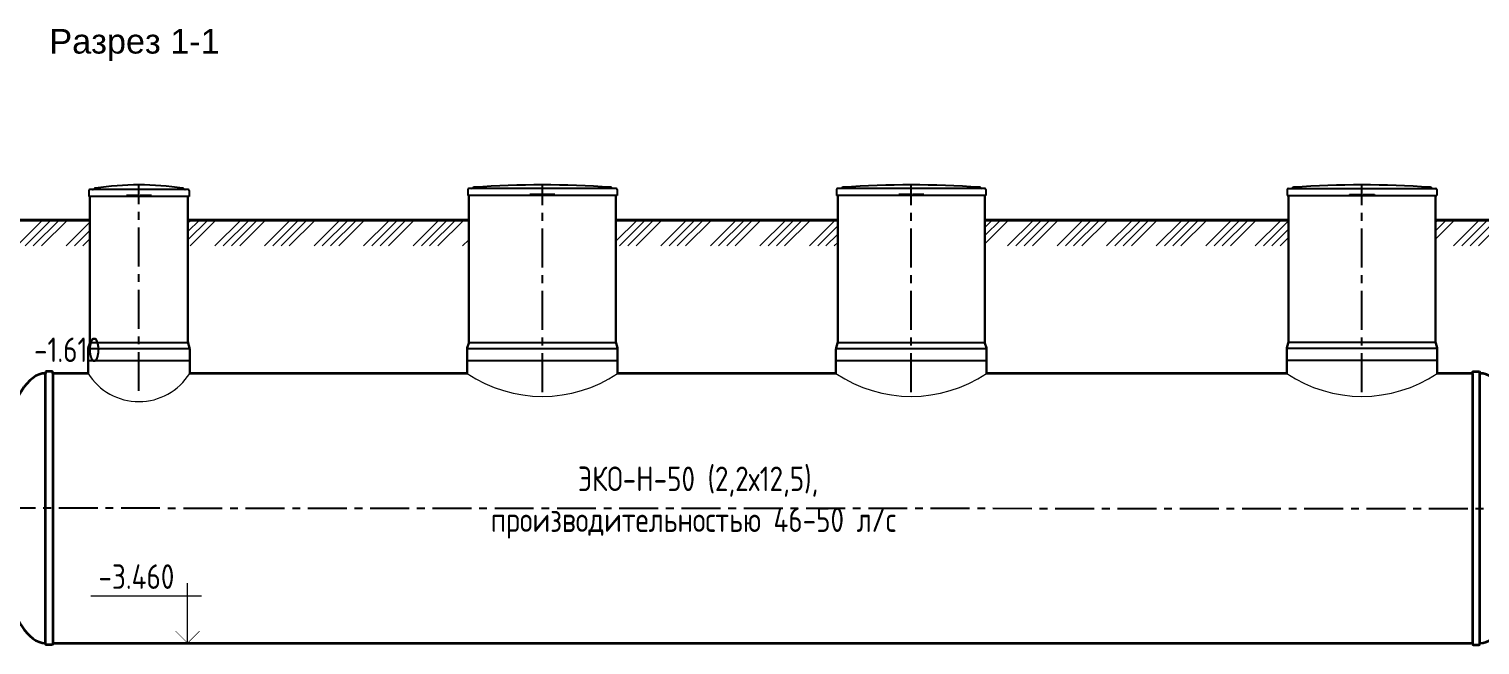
# Model space of a CAD drawing. Header units: millimetres. Extents: x 313506 to 417817, y -39276 to 9875.
# Drawn here: x 374032 to 385868, y 4852 to 9875 of the extents above; entities that cross this region are included whole.
import ezdxf

# ---------------------------------------------------------------- set-up
doc = ezdxf.new("R2010")
doc.units = ezdxf.units.MM
doc.linetypes.add('осевая', pattern=[50.8, 31.75, -6.35, 6.35, -6.35])
doc.layers.add('Системный слой', color=7, linetype='Continuous')
doc.layers.add('эколайн', color=7, linetype='Continuous', lineweight=30)
doc.styles.add('ARTEM GOST', font='GOST_A.TTF')

msp = doc.modelspace()

# ---------------------------------------------------------------- hatches: boundary and pattern name
at = {"lineweight": 20}
h = msp.add_hatch(dxfattribs=at)
h.set_pattern_fill('ANSI34', color=256, scale=15, style=0)
h.set_pattern_definition([(45, (57406.17, -81308.74), (-202.05576, 202.05576), []), (45, (57473.52, -81308.74), (-202.05576, 202.05576), []), (45, (57540.88, -81308.74), (-202.05576, 202.05576), []), (45, (57608.23, -81308.74), (-202.05576, 202.05576), [])])
h.paths.add_polyline_path([(360567.5, 8317.2), (361528.6, 8317.2), (361528.6, 8106.7), (360567.5, 8106.7)])
h.paths.add_polyline_path([(362728.6, 8317.2), (365917, 8317.2), (365917, 8106.7), (362728.6, 8106.7)])
h.paths.add_polyline_path([(367117, 8317.2), (370305.4, 8317.2), (370305.4, 8106.7), (367117, 8106.7)])
h.paths.add_polyline_path([(371505.4, 8317.2), (374528.6, 8317.2), (374528.6, 8106.7), (371505.4, 8106.7)])
h.paths.add_polyline_path([(375328.6, 8317.2), (377619.8, 8317.2), (377619.8, 8106.7), (375328.6, 8106.7)])
h.paths.add_polyline_path([(378819.8, 8317.2), (380628.8, 8317.2), (380628.8, 8106.7), (378819.8, 8106.7)])
h.paths.add_polyline_path([(381828.8, 8317.2), (384305.4, 8317.2), (384305.4, 8106.7), (381828.8, 8106.7)])
h.paths.add_polyline_path([(385505.4, 8317.2), (387845.8, 8317.2), (387845.8, 8107.8), (385505.4, 8107.8)])
h.paths.add_polyline_path([(390688.6, 8317.2), (391730.8, 8317.2), (391730.8, 8106.7), (390688.6, 8106.7)])

# ---------------------------------------------------------------- linework, layer by layer
at = {"color": 1, "linetype": 'осевая', "lineweight": 25, "ltscale": 10}
for p, q in [((374928.6, 6923.4), (374928.6, 8604.3)), ((378219.8, 6914.5), (378219.8, 8604.3)), ((381228.8, 6914.5), (381228.8, 8604.3)), ((384905.4, 6914.5), (384905.4, 8604.3)), ((373767, 5969.7), (386267, 5964.8))]:
    msp.add_line(p, q, dxfattribs=at)
at = {"lineweight": 30}
for p, q in [((374528.6, 8508.4), (374528.6, 7327)), ((375328.6, 8508.4), (375328.6, 7327)), ((377619.8, 8517.2), (377619.8, 7327)), ((378819.8, 8517.2), (378819.8, 7327)), ((380628.8, 8517.2), (380628.8, 7327)), ((381828.8, 8517.2), (381828.8, 7327)), ((384305.4, 8517.2), (384305.4, 7327)), ((385505.4, 8517.2), (385505.4, 7327)), ((374514.6, 7263.7), (374514.6, 7067.2)), ((374515.9, 7276.2), (374527.3, 7313.4)), ((375341.3, 7276.2), (375329.9, 7313.4)), ((375342.6, 7263.7), (375342.6, 7067.2)), ((377605.8, 7263.7), (377605.8, 7067.2)), ((377607.2, 7276.2), (377618.5, 7313.4)), ((378832.5, 7276.2), (378821.2, 7313.4)), ((378833.8, 7263.7), (378833.8, 7067.2)), ((380614.8, 7263.7), (380614.8, 7067.2)), ((380616.1, 7276.2), (380627.4, 7313.4)), ((381841.4, 7276.2), (381830.1, 7313.4)), ((381842.8, 7263.7), (381842.8, 7067.2)), ((384291.4, 7263.7), (384291.4, 7067.2)), ((384292.7, 7276.2), (384304.1, 7313.4)), ((385518.1, 7276.2), (385506.7, 7313.4)), ((385519.4, 7263.7), (385519.4, 7067.2))]:
    msp.add_line(p, q, dxfattribs=at)
at = {"lineweight": 40}
for p, q in [((374528.6, 8317.2), (371505.4, 8317.2)), ((375328.6, 8317.2), (377619.8, 8317.2)), ((378819.8, 8317.2), (380628.8, 8317.2)), ((381828.8, 8317.2), (384305.4, 8317.2)), ((385505.4, 8317.2), (387845.8, 8317.2))]:
    msp.add_line(p, q, dxfattribs=at)
at = {"lineweight": 25}
for p, q in [((374514.9, 7269.5), (375342.3, 7269.5)), ((374528.3, 7320.1), (375328.9, 7320.1)), ((377606.2, 7269.5), (378833.5, 7269.5)), ((377619.5, 7320.1), (378820.2, 7320.1)), ((380615.1, 7269.5), (381842.4, 7269.5)), ((380628.4, 7320.1), (381829.1, 7320.1)), ((385519.1, 7269.5), (384291.7, 7269.5)), ((385505.7, 7320.1), (384305.1, 7320.1)), ((374514.6, 7170.7), (375342.6, 7170.7)), ((377605.8, 7170.7), (378833.8, 7170.7)), ((380614.8, 7170.7), (381842.8, 7170.7)), ((385519.4, 7170.7), (384291.4, 7170.7))]:
    msp.add_line(p, q, dxfattribs=at)
at = {"lineweight": 20}
msp.add_line((374227, 4867.2), (374227, 5967.2), dxfattribs=at)
at = {"lineweight": 35}
for points in [[(374177, 7082.2, 0.4142136), (374167, 7072.2), (374167, 7067.2)], [(374227, 7067.2), (374227, 7072.2, 0.4142136), (374217, 7082.2), (374177, 7082.2)], [(385807, 7067.2), (385807, 7072.2, -0.4142136), (385817, 7082.2), (385857, 7082.2)], [(385857, 7082.2, -0.4142136), (385867, 7072.2), (385867, 7067.2)], [(374177, 4852.2, -0.4142136), (374167, 4862.2), (374167, 4867.2)], [(374227, 4867.2), (374227, 4862.2, -0.4142136), (374217, 4852.2), (374177, 4852.2)], [(385807, 4867.2), (385807, 4862.2, 0.4142136), (385817, 4852.2), (385857, 4852.2)], [(385857, 4852.2, 0.4142136), (385867, 4862.2), (385867, 4867.2)]]:
    msp.add_lwpolyline(points, format="xyb", dxfattribs=at)
for points in [[(374167, 4867.2), (374167, 7072.2)], [(374227, 7072.2), (374227, 4867.2)], [(374514.6, 7067.2), (374227, 7067.2)], [(377605.8, 7067.2), (375342.6, 7067.2)], [(380614.8, 7067.2), (378833.8, 7067.2)], [(384291.4, 7067.2), (381842.8, 7067.2)], [(385807, 7067.2), (385519.4, 7067.2)], [(385807, 7067.2), (385807, 4867.2)], [(385867, 4867.2), (385867, 7072.2)], [(374227, 4867.2), (385807, 4867.2)]]:
    msp.add_lwpolyline(points, dxfattribs=at)
at = {"color": 7, "lineweight": 25}
for centre, radius, start, end in [((374550.6, 8581.6), 14.8, 270.0009, 300.58039), ((374579.8, 8543.8), 33.1, 102.60851, 130.91713), ((374928.6, 6342.7), 2261.6, 80.94278, 99.05722), ((375277.4, 8543.8), 33.1, 49.08287, 77.39149), ((375306.6, 8581.6), 14.8, 239.41961, 269.9991), ((377641.8, 8590.4), 14.8, 270.0009, 300.58039), ((377671, 8552.7), 33.1, 102.60851, 130.91713), ((378219.8, 600.8), 8003.4, 86.0163, 93.9837), ((378768.6, 8552.7), 33.1, 49.08287, 77.39149), ((378797.8, 8590.4), 14.8, 239.41961, 269.9991), ((380650.8, 8590.4), 14.8, 270.0009, 300.58039), ((380680, 8552.7), 33.1, 102.60851, 130.91713), ((381228.8, 600.8), 8003.4, 86.0163, 93.9837), ((381777.6, 8552.7), 33.1, 49.08287, 77.39149), ((381806.8, 8590.4), 14.8, 239.41961, 269.9991), ((384327.4, 8590.4), 14.8, 270.0009, 300.58039), ((384356.6, 8552.7), 33.1, 102.60851, 130.91713), ((384905.4, 600.8), 8003.4, 86.0163, 93.9837), ((385454.2, 8552.7), 33.1, 49.08287, 77.39149), ((385483.4, 8590.4), 14.8, 239.41961, 269.9991)]:
    msp.add_arc(centre, radius, start, end, dxfattribs=at)
at = {"lineweight": 30}
for centre, start, end in [((374584.6, 7262.7), 168.82143, 180), ((374458.6, 7327), 348.82143, 0), ((375398.6, 7327), 180, 191.17857), ((375272.6, 7262.7), 0, 11.17857), ((377675.8, 7262.7), 168.82143, 180), ((377549.8, 7327), 348.82143, 0), ((378889.8, 7327), 180, 191.17857), ((378763.8, 7262.7), 0, 11.17857), ((380684.8, 7262.7), 168.82143, 180), ((380558.8, 7327), 348.82143, 0), ((381898.8, 7327), 180, 191.17857), ((381772.8, 7262.7), 0, 11.17857), ((384361.4, 7262.7), 168.82143, 180), ((384235.4, 7327), 348.82143, 0), ((385575.4, 7327), 180, 191.17857), ((385449.4, 7262.7), 0, 11.17857)]:
    msp.add_arc(centre, 70, start, end, dxfattribs=at)
at = {"lineweight": 20}
for centre, radius, start, end in [((374928.6, 7323.4), 486.8, 211.74507, 328.25493), ((378219.8, 7977.6), 1098.1, 236.00143, 303.99857), ((381228.8, 7977.6), 1098.1, 236.00143, 303.99857), ((384905.4, 7977.6), 1098.1, 236.00143, 303.99857)]:
    msp.add_arc(centre, radius, start, end, dxfattribs=at)
at = {"lineweight": 35}
for centre, major_axis in [((374167, 5967.2), (0, 1100)), ((385867, 5967.2), (0, -1100))]:
    msp.add_ellipse(centre, major_axis=major_axis, ratio=0.3636435, start_param=0, end_param=3.1415927, dxfattribs=at)
at = {"layer": 'Системный слой', "color": 7, "lineweight": 25}
for p, q in [((374519.3, 8557.8), (374519.3, 8508.4)), ((375329.1, 8566.7), (374528.2, 8566.7)), ((375338, 8557.8), (375338, 8508.4)), ((377610.5, 8566.7), (377610.5, 8517.2)), ((378820.3, 8575.6), (377619.4, 8575.6)), ((378118.2, 8525.1), (378118.2, 8517.2)), ((378122.5, 8525.1), (378118.2, 8525.1)), ((378122.5, 8525.1), (378122.5, 8517.2)), ((378147.2, 8525.1), (378122.5, 8525.1)), ((378210, 8525.1), (378147.2, 8525.1)), ((378210, 8525.1), (378210, 8517.2)), ((378229.7, 8525.1), (378229.7, 8517.2)), ((378292.5, 8525.1), (378229.7, 8525.1)), ((378317.2, 8525.1), (378292.5, 8525.1)), ((378321.5, 8525.1), (378317.2, 8525.1)), ((378317.2, 8525.1), (378317.2, 8517.2)), ((378321.5, 8525.1), (378321.5, 8517.2)), ((378829.2, 8566.7), (378829.2, 8517.2)), ((380619.4, 8566.7), (380619.4, 8517.2)), ((381829.2, 8575.6), (380628.3, 8575.6)), ((381127.2, 8525.1), (381127.2, 8517.2)), ((381131.4, 8525.1), (381127.2, 8525.1)), ((381131.4, 8525.1), (381131.4, 8517.2)), ((381156.1, 8525.1), (381131.4, 8525.1)), ((381218.9, 8525.1), (381156.1, 8525.1)), ((381218.9, 8525.1), (381218.9, 8517.2)), ((381238.7, 8525.1), (381238.7, 8517.2)), ((381301.4, 8525.1), (381238.7, 8525.1)), ((381326.1, 8525.1), (381301.4, 8525.1)), ((381330.4, 8525.1), (381326.1, 8525.1)), ((381326.1, 8525.1), (381326.1, 8517.2)), ((381330.4, 8525.1), (381330.4, 8517.2)), ((381838.1, 8566.7), (381838.1, 8517.2)), ((384296.1, 8566.7), (384296.1, 8517.2)), ((384305, 8575.6), (385505.8, 8575.6)), ((384803.8, 8525.1), (384808.1, 8525.1)), ((384803.8, 8525.1), (384803.8, 8517.2)), ((384808.1, 8525.1), (384832.8, 8525.1)), ((384808.1, 8525.1), (384808.1, 8517.2)), ((384832.8, 8525.1), (384895.5, 8525.1)), ((384895.5, 8525.1), (384895.5, 8517.2)), ((384915.3, 8525.1), (384915.3, 8517.2)), ((384915.3, 8525.1), (384978, 8525.1)), ((384978, 8525.1), (385002.7, 8525.1)), ((385002.7, 8525.1), (385002.7, 8517.2)), ((385002.7, 8525.1), (385007, 8525.1)), ((385007, 8525.1), (385007, 8517.2)), ((385514.7, 8566.7), (385514.7, 8517.2)), ((374827, 8508.4), (374519.3, 8508.4)), ((374827, 8516.3), (374827, 8508.4)), ((374831.3, 8516.3), (374827, 8516.3)), ((374831.3, 8508.4), (374827, 8508.4)), ((375338, 8508.4), (374830.2, 8508.4)), ((374831.3, 8516.3), (374831.3, 8508.4)), ((374856, 8516.3), (374831.3, 8516.3)), ((374856, 8508.4), (374831.3, 8508.4)), ((374918.7, 8516.3), (374856, 8516.3)), ((374918.7, 8508.4), (374856, 8508.4)), ((374918.7, 8516.3), (374918.7, 8508.4)), ((374938.5, 8508.4), (374918.7, 8508.4)), ((374938.5, 8516.3), (374938.5, 8508.4)), ((375001.3, 8516.3), (374938.5, 8516.3)), ((375001.3, 8508.4), (374938.5, 8508.4)), ((375026, 8516.3), (375001.3, 8516.3)), ((375026, 8508.4), (375001.3, 8508.4)), ((375030.2, 8516.3), (375026, 8516.3)), ((375026, 8516.3), (375026, 8508.4)), ((375030.2, 8508.4), (375026, 8508.4)), ((375030.2, 8516.3), (375030.2, 8508.4)), ((378118.2, 8517.2), (377610.5, 8517.2)), ((378122.5, 8517.2), (378118.2, 8517.2)), ((378147.2, 8517.2), (378122.5, 8517.2)), ((378210, 8517.2), (378147.2, 8517.2)), ((378229.7, 8517.2), (378210, 8517.2)), ((378292.5, 8517.2), (378229.7, 8517.2)), ((378317.2, 8517.2), (378292.5, 8517.2)), ((378321.5, 8517.2), (378317.2, 8517.2)), ((378829.2, 8517.2), (378321.5, 8517.2)), ((381127.2, 8517.2), (380619.4, 8517.2)), ((381131.4, 8517.2), (381127.2, 8517.2)), ((381156.1, 8517.2), (381131.4, 8517.2)), ((381218.9, 8517.2), (381156.1, 8517.2)), ((381238.7, 8517.2), (381218.9, 8517.2)), ((381301.4, 8517.2), (381238.7, 8517.2)), ((381326.1, 8517.2), (381301.4, 8517.2)), ((381330.4, 8517.2), (381326.1, 8517.2)), ((381838.1, 8517.2), (381330.4, 8517.2)), ((384296.1, 8517.2), (384803.8, 8517.2)), ((384803.8, 8517.2), (384808.1, 8517.2)), ((384808.1, 8517.2), (384832.8, 8517.2)), ((384832.8, 8517.2), (384895.5, 8517.2)), ((384895.5, 8517.2), (384915.3, 8517.2)), ((384915.3, 8517.2), (384978, 8517.2)), ((384978, 8517.2), (385002.7, 8517.2)), ((385002.7, 8517.2), (385007, 8517.2)), ((385007, 8517.2), (385514.7, 8517.2))]:
    msp.add_line(p, q, dxfattribs=at)
for centre, start, end in [((374528.2, 8557.8), 90, 180), ((375329.1, 8557.8), 360, 90), ((377619.4, 8566.7), 90, 180), ((378820.3, 8566.7), 360, 90), ((380628.3, 8566.7), 90, 180), ((381829.2, 8566.7), 360, 90), ((384305, 8566.7), 90, 180), ((385505.8, 8566.7), 360, 90)]:
    msp.add_arc(centre, 8.9, start, end, dxfattribs=at)
at = {"layer": 'эколайн', "lineweight": 13, "ltscale": 200}
for p, q in [((375325.4, 5251), (375325.4, 5355.7)), ((375325.4, 5251), (374536.3, 5251)), ((375439.8, 5251), (375325.4, 5251)), ((375325.4, 4867.2), (375325.4, 5251))]:
    msp.add_line(p, q, dxfattribs=at)
at = {"layer": 'эколайн', "linetype": 'Continuous', "lineweight": 35, "ltscale": 200, "const_width": 5}
msp.add_lwpolyline([(375227.2, 4965.4), (375325.4, 4867.2), (375423.7, 4965.4)], dxfattribs=at)

# ---------------------------------------------------------------- texts
at = {"color": 7, "lineweight": 25, "insert": (375587.7, 9875), "char_height": 200, "attachment_point": 3}
msp.add_mtext('{\\fArial|b0|i0|c204|p34;Разрез \\fArial|b0|i0|c0|p34;1\\fArial|b0|i0|c204|p34;-\\fArial|b0|i0|c0|p34;1}', dxfattribs=at)
at = {"lineweight": 20, "char_height": 200, "style": 'ARTEM GOST'}
for s, insert, width, attachment_point in [('-1.610', (374618.6, 7359.5), 2065.898, 3), ('\\pi760.91;ЭКО-Н-50 (2,2х12,5), \\P\\pi49.688;производительностью 46-50 л/с', (377748.9, 6307.3), 3508.954, 1), ('\\pi718.37;-3.460', (373880.3, 5509.5), 2065.898, 1)]:
    msp.add_mtext(s, dxfattribs=dict(at, insert=insert, width=width, attachment_point=attachment_point))

doc.saveas('drawing.dxf')
